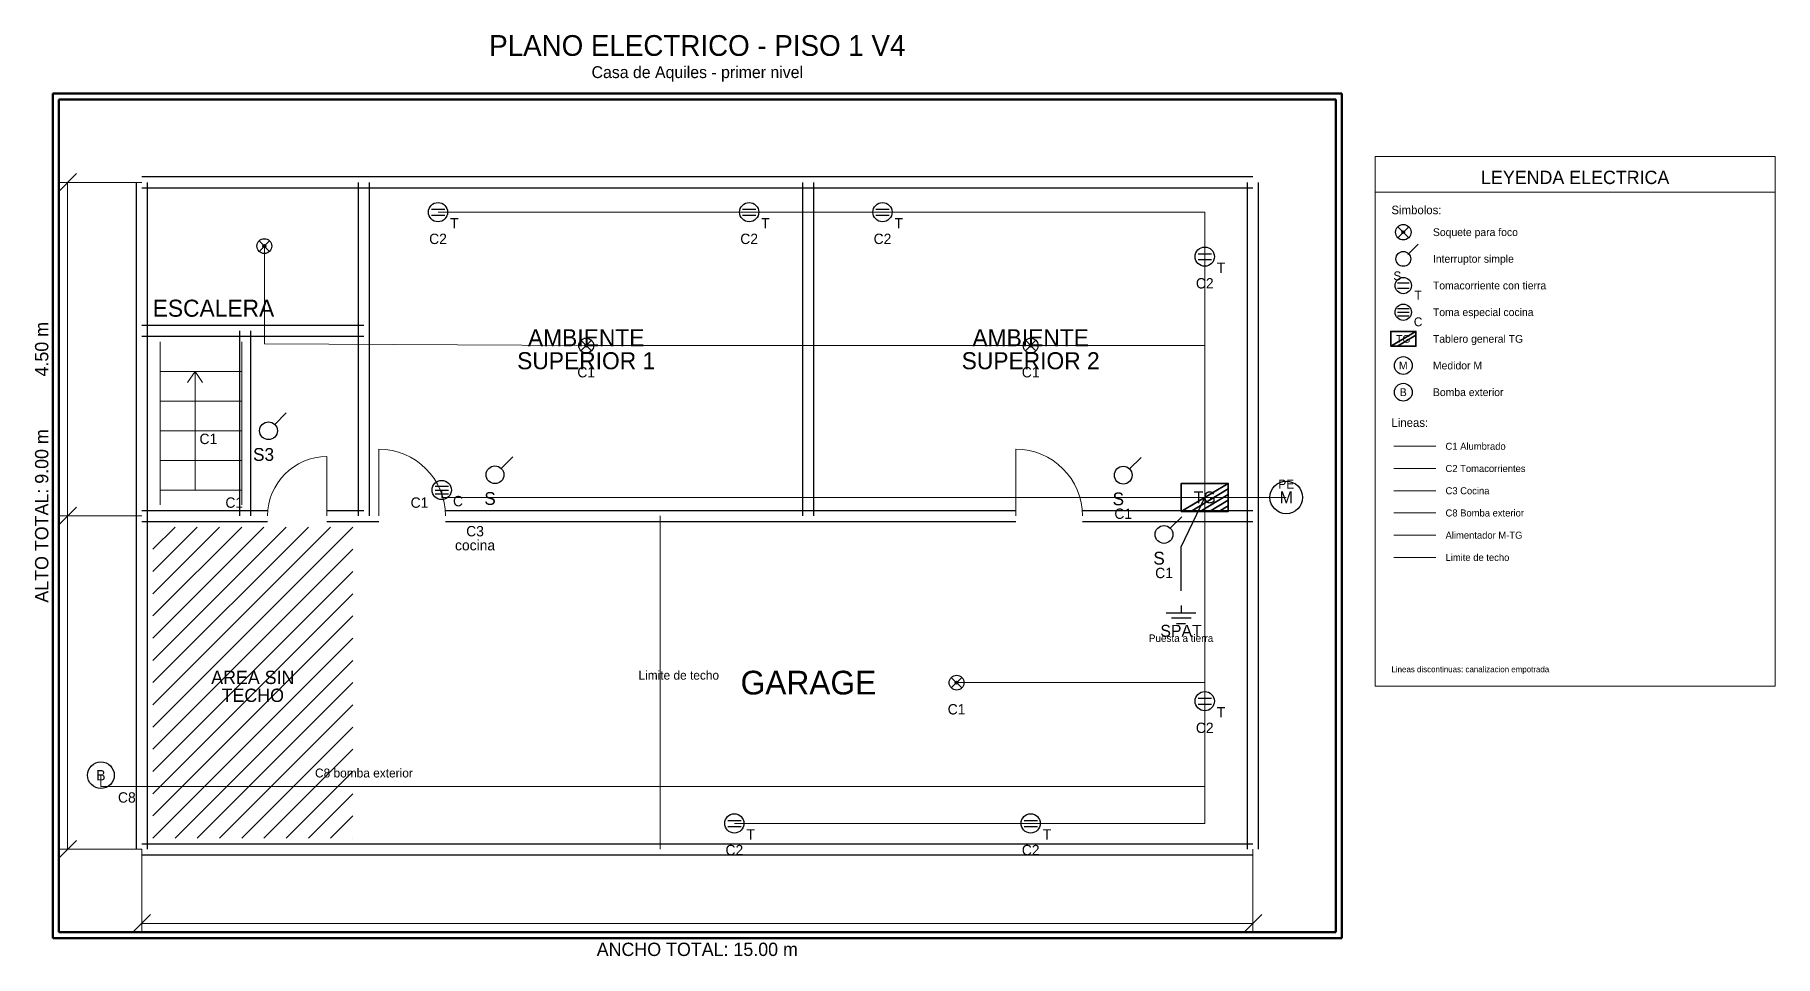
# Model space of a CAD drawing. Header units: metres. Extents: x -1.4 to 22.1, y -1.4 to 11.
import ezdxf
from ezdxf.enums import TextEntityAlignment as Align

# ---------------------------------------------------------------- set-up
doc = ezdxf.new("R2010")
doc.units = ezdxf.units.M
doc.linetypes.add('DASHED', pattern=[19.05, 12.7, -6.35])
for name, color, linetype, lineweight, true_color in [('ARQ_ANOTACIONES', 251, 'CONTINUOUS', 9, 0x555555), ('ARQ_ESCALERAS', 251, 'CONTINUOUS', 13, 0x555555), ('ARQ_TEXTOS', 49, 'CONTINUOUS', 13, 0x444444), ('ARQ_TRAMAS', 253, 'CONTINUOUS', 9, 0x999999), ('ELEC_CIRCUITO_C1', 42, 'CONTINUOUS', 18, 0xcc8a00), ('ELEC_CIRCUITO_C3', 142, 'CONTINUOUS', 18, 0x008cba), ('ELEC_CIRCUITO_C8', 96, 'CONTINUOUS', 18, 0x008000), ('ELEC_COTAS_REF', 8, 'CONTINUOUS', 9, 0x777777), ('ELEC_INTERRUPTORES', 114, 'CONTINUOUS', 25, 0x00a651), ('ELEC_LUMINARIAS', 40, 'CONTINUOUS', 25, 0xffb000), ('ELEC_MEDIDOR', 202, 'CONTINUOUS', 30, 0x8a2be2), ('ELEC_TABLERO', 14, 'CONTINUOUS', 35, 0xa50000), ('ELEC_TOMACORRIENTES', 154, 'CONTINUOUS', 25, 0x0052a5)]:
    doc.layers.add(name, color=color, linetype=linetype, lineweight=lineweight, true_color=true_color)
for name, color, linetype, lineweight in [('ARQ_MUROS', 255, 'CONTINUOUS', 30), ('ARQ_PUERTAS', 255, 'CONTINUOUS', 18), ('ELEC_CANALIZACION', 136, 'CONTINUOUS', 13), ('ELEC_CIRCUITO_C2', 156, 'CONTINUOUS', 18), ('ELEC_LEYENDA', 255, 'CONTINUOUS', 18), ('ELEC_PUESTA_TIERRA', 3, 'CONTINUOUS', 25), ('ELEC_TEXTOS', 255, 'CONTINUOUS', 13), ('MARCO', 255, 'CONTINUOUS', 50)]:
    doc.layers.add(name, color=color, linetype=linetype, lineweight=lineweight)
doc.styles.add('textstyle0', font='textstyle0')
doc.styles.add('textstyle1', font='textstyle1')
doc.styles.add('textstyle10', font='textstyle10')
doc.styles.add('textstyle11', font='textstyle11')
doc.styles.add('textstyle12', font='textstyle12')
doc.styles.add('textstyle13', font='textstyle13')
doc.styles.add('textstyle14', font='textstyle14')
doc.styles.add('textstyle15', font='textstyle15')
doc.styles.add('textstyle16', font='textstyle16')
doc.styles.add('textstyle17', font='textstyle17')
doc.styles.add('textstyle18', font='textstyle18')
doc.styles.add('textstyle19', font='textstyle19')
doc.styles.add('textstyle2', font='textstyle2')
doc.styles.add('textstyle20', font='textstyle20')
doc.styles.add('textstyle21', font='textstyle21')
doc.styles.add('textstyle22', font='textstyle22')
doc.styles.add('textstyle23', font='textstyle23')
doc.styles.add('textstyle24', font='textstyle24')
doc.styles.add('textstyle25', font='textstyle25')
doc.styles.add('textstyle26', font='textstyle26')
doc.styles.add('textstyle27', font='textstyle27')
doc.styles.add('textstyle28', font='textstyle28')
doc.styles.add('textstyle29', font='textstyle29')
doc.styles.add('textstyle3', font='textstyle3')
doc.styles.add('textstyle30', font='textstyle30')
doc.styles.add('textstyle31', font='textstyle31')
doc.styles.add('textstyle32', font='textstyle32')
doc.styles.add('textstyle33', font='textstyle33')
doc.styles.add('textstyle34', font='textstyle34')
doc.styles.add('textstyle35', font='textstyle35')
doc.styles.add('textstyle36', font='textstyle36')
doc.styles.add('textstyle37', font='textstyle37')
doc.styles.add('textstyle38', font='textstyle38')
doc.styles.add('textstyle39', font='textstyle39')
doc.styles.add('textstyle4', font='textstyle4')
doc.styles.add('textstyle40', font='textstyle40')
doc.styles.add('textstyle41', font='textstyle41')
doc.styles.add('textstyle42', font='textstyle42')
doc.styles.add('textstyle43', font='textstyle43')
doc.styles.add('textstyle44', font='textstyle44')
doc.styles.add('textstyle45', font='textstyle45')
doc.styles.add('textstyle46', font='textstyle46')
doc.styles.add('textstyle47', font='textstyle47')
doc.styles.add('textstyle48', font='textstyle48')
doc.styles.add('textstyle49', font='textstyle49')
doc.styles.add('textstyle5', font='textstyle5')
doc.styles.add('textstyle50', font='textstyle50')
doc.styles.add('textstyle51', font='textstyle51')
doc.styles.add('textstyle52', font='textstyle52')
doc.styles.add('textstyle53', font='textstyle53')
doc.styles.add('textstyle54', font='textstyle54')
doc.styles.add('textstyle55', font='textstyle55')
doc.styles.add('textstyle56', font='textstyle56')
doc.styles.add('textstyle57', font='textstyle57')
doc.styles.add('textstyle58', font='textstyle58')
doc.styles.add('textstyle59', font='textstyle59')
doc.styles.add('textstyle6', font='textstyle6')
doc.styles.add('textstyle60', font='textstyle60')
doc.styles.add('textstyle61', font='textstyle61')
doc.styles.add('textstyle62', font='textstyle62')
doc.styles.add('textstyle63', font='textstyle63')
doc.styles.add('textstyle64', font='textstyle64')
doc.styles.add('textstyle65', font='textstyle65')
doc.styles.add('textstyle66', font='textstyle66')
doc.styles.add('textstyle67', font='textstyle67')
doc.styles.add('textstyle68', font='textstyle68')
doc.styles.add('textstyle69', font='textstyle69')
doc.styles.add('textstyle7', font='textstyle7')
doc.styles.add('textstyle70', font='textstyle70')
doc.styles.add('textstyle71', font='textstyle71')
doc.styles.add('textstyle72', font='textstyle72')
doc.styles.add('textstyle73', font='textstyle73')
doc.styles.add('textstyle8', font='textstyle8')
doc.styles.add('textstyle9', font='textstyle9')

msp = doc.modelspace()

# ---------------------------------------------------------------- linework, layer by layer
at = {"layer": 'ARQ_ESCALERAS'}
for p, q in [((0.25, 4.65), (0.25, 6.85)), ((1.35, 4.65), (1.35, 6.85)), ((0.25, 6.45), (1.35, 6.45)), ((0.62, 6.3), (0.72, 6.45)), ((0.72, 4.85), (0.72, 6.45)), ((0.82, 6.3), (0.72, 6.45)), ((0.25, 6.05), (1.35, 6.05)), ((0.25, 5.65), (1.35, 5.65)), ((0.25, 5.25), (1.35, 5.25)), ((0.25, 4.85), (1.35, 4.85))]:
    msp.add_line(p, q, dxfattribs=at)
at = {"layer": 'ARQ_MUROS'}
for p, q in [((-0.075, 9), (-0.075, 0)), ((15, 9.075), (0, 9.075)), ((0.075, 9), (0.075, 0)), ((2.925, 4.5), (2.925, 9)), ((3.075, 4.5), (3.075, 9)), ((8.925, 4.5), (8.925, 9)), ((9.075, 4.5), (9.075, 9)), ((14.925, 0), (14.925, 9)), ((15.075, 0), (15.075, 9)), ((15, 8.925), (0, 8.925)), ((0, 7.075), (3, 7.075)), ((0, 6.925), (3, 6.925)), ((1.325, 4.5), (1.325, 7)), ((1.475, 4.5), (1.475, 7)), ((0, 4.575), (1.7, 4.575)), ((2.5, 4.575), (3, 4.575)), ((4.1, 4.575), (11.8, 4.575)), ((12.7, 4.575), (15, 4.575)), ((0, 4.425), (1.7, 4.425)), ((2.5, 4.425), (3.199, 4.425)), ((4.1, 4.425), (11.8, 4.425)), ((12.7, 4.425), (15, 4.425)), ((0, 0.075), (15, 0.075)), ((0, -0.075), (15, -0.075))]:
    msp.add_line(p, q, dxfattribs=at)
at = {"layer": 'ARQ_PUERTAS'}
for p, q in [((2.5, 4.5), (2.5, 5.3)), ((3.2, 4.5), (3.2, 5.4)), ((11.8, 4.5), (11.8, 5.4))]:
    msp.add_line(p, q, dxfattribs=at)
for centre, radius, start, end in [((2.5, 4.5), 0.8, 90, 180), ((3.2, 4.5), 0.9, 0, 90), ((11.8, 4.5), 0.9, 0, 90)]:
    msp.add_arc(centre, radius, start, end, dxfattribs=at)
at = {"layer": 'ARQ_TRAMAS'}
for p, q in [((0.15, 4.05), (0.45, 4.35)), ((0.15, 3.75), (0.75, 4.35)), ((0.15, 3.45), (1.05, 4.35)), ((0.15, 3.15), (1.35, 4.35)), ((0.15, 2.85), (1.65, 4.35)), ((0.15, 2.55), (1.95, 4.35)), ((0.15, 2.25), (2.25, 4.35)), ((0.15, 1.95), (2.55, 4.35)), ((0.15, 1.65), (2.85, 4.35)), ((0.15, 1.35), (2.85, 4.05)), ((0.15, 1.05), (2.85, 3.75)), ((0.15, 0.75), (2.85, 3.45)), ((0.15, 0.45), (2.85, 3.15)), ((0.15, 0.15), (2.85, 2.85)), ((0.45, 0.15), (2.85, 2.55)), ((0.75, 0.15), (2.85, 2.25)), ((1.05, 0.15), (2.85, 1.95)), ((1.35, 0.15), (2.85, 1.65)), ((1.65, 0.15), (2.85, 1.35)), ((1.95, 0.15), (2.85, 1.05)), ((2.25, 0.15), (2.85, 0.75)), ((2.55, 0.15), (2.85, 0.45)), ((2.85, 0.15), (2.85, 0.15))]:
    msp.add_line(p, q, dxfattribs=at)
at = {"layer": 'ELEC_CANALIZACION'}
msp.add_line((16.9, 4.24), (17.47, 4.24), dxfattribs=at)
at = {"layer": 'ELEC_CANALIZACION', "linetype": 'DASHED'}
msp.add_line((16.9, 3.94), (17.47, 3.94), dxfattribs=at)
for points in [[(15.45, 4.75), (14.35, 4.75)], [(7, 0), (7, 4.5)]]:
    msp.add_lwpolyline(points, dxfattribs=at)
at = {"layer": 'ELEC_CIRCUITO_C1', "linetype": 'DASHED'}
msp.add_line((16.9, 5.44), (17.47, 5.44), dxfattribs=at)
for points in [[(14.35, 4.75), (14.35, 6.8), (12, 6.8), (6, 6.8), (1.657, 6.822), (1.657, 8.142)], [(14.35, 4.75), (14.35, 2.25), (11, 2.25)]]:
    msp.add_lwpolyline(points, dxfattribs=at)
at = {"layer": 'ELEC_CIRCUITO_C2', "linetype": 'DASHED'}
msp.add_line((16.9, 5.14), (17.47, 5.14), dxfattribs=at)
for points in [[(14.35, 4.75), (14.35, 8), (14.35, 8.6), (10, 8.6), (8.2, 8.6), (4, 8.6)], [(14.35, 4.75), (14.35, 2), (14.35, 0.35), (12, 0.35), (8, 0.35)]]:
    msp.add_lwpolyline(points, dxfattribs=at)
at = {"layer": 'ELEC_CIRCUITO_C3', "linetype": 'DASHED'}
msp.add_line((16.9, 4.84), (17.47, 4.84), dxfattribs=at)
msp.add_lwpolyline([(14.35, 4.75), (10, 4.75), (8, 4.75), (4.05, 4.75), (4.05, 4.85)], dxfattribs=at)
at = {"layer": 'ELEC_CIRCUITO_C8', "linetype": 'DASHED'}
msp.add_line((16.9, 4.54), (17.47, 4.54), dxfattribs=at)
msp.add_lwpolyline([(14.35, 4.75), (14.35, 0.85), (8, 0.85), (3, 0.85), (-0.55, 0.85), (-0.55, 1)], dxfattribs=at)
at = {"layer": 'ELEC_COTAS_REF'}
for p, q in [((-1.12, 8.88), (-0.88, 9.12)), ((-1.12, 8.88), (-0.88, 9.12)), ((0, 9), (-1.1, 9)), ((0, 9), (-1.1, 9)), ((-1, 0), (-1, 9)), ((-1, 4.5), (-1, 9)), ((-1.12, 4.38), (-0.88, 4.62)), ((0, 4.5), (-1.1, 4.5)), ((-1.12, -0.12), (-0.88, 0.12)), ((0, 0), (-1.1, 0)), ((0, 0), (0, -1.1)), ((15, 0), (15, -1.1)), ((-0.12, -1.12), (0.12, -0.88)), ((14.88, -1.12), (15.12, -0.88)), ((0, -1), (15, -1))]:
    msp.add_line(p, q, dxfattribs=at)
at = {"layer": 'ELEC_INTERRUPTORES'}
for p, q in [((17.09, 8.03), (17.23, 8.17)), ((1.792, 5.73), (1.952, 5.89)), ((4.849, 5.136), (5.009, 5.296)), ((13.33, 5.13), (13.49, 5.29)), ((13.88, 4.33), (14.04, 4.49))]:
    msp.add_line(p, q, dxfattribs=at)
for centre, radius in [((17.03, 7.97), 0.1), ((1.712, 5.65), 0.12), ((4.769, 5.056), 0.12), ((13.25, 5.05), 0.12), ((13.8, 4.25), 0.12)]:
    msp.add_circle(centre, radius, dxfattribs=at)
at = {"layer": 'ELEC_LEYENDA'}
msp.add_line((16.65, 8.87), (22.05, 8.87), dxfattribs=at)
msp.add_lwpolyline([(16.65, 9.35), (22.05, 9.35), (22.05, 2.2), (16.65, 2.2), (16.65, 9.35)], dxfattribs=at)
at = {"layer": 'ELEC_LUMINARIAS'}
for p, q in [((16.956, 8.256), (17.104, 8.404)), ((16.956, 8.404), (17.104, 8.256)), ((17.017, 8.317), (17.043, 8.343)), ((17.017, 8.343), (17.043, 8.317)), ((1.585, 8.071), (1.727, 8.212)), ((1.585, 8.212), (1.727, 8.071)), ((1.642, 8.128), (1.67, 8.156)), ((1.642, 8.156), (1.67, 8.128)), ((5.929, 6.729), (6.071, 6.871)), ((5.929, 6.871), (6.071, 6.729)), ((5.986, 6.786), (6.014, 6.814)), ((5.986, 6.814), (6.014, 6.786)), ((11.929, 6.729), (12.071, 6.871)), ((11.929, 6.871), (12.071, 6.729)), ((11.986, 6.786), (12.014, 6.814)), ((11.986, 6.814), (12.014, 6.786)), ((10.929, 2.179), (11.071, 2.321)), ((10.929, 2.321), (11.071, 2.179)), ((10.986, 2.236), (11.014, 2.264)), ((10.986, 2.264), (11.014, 2.236))]:
    msp.add_line(p, q, dxfattribs=at)
for centre, radius in [((1.656, 8.142), 0.1), ((17.03, 8.33), 0.105), ((17.03, 8.33), 0.018), ((1.656, 8.142), 0.02), ((6, 6.8), 0.1), ((6, 6.8), 0.02), ((12, 6.8), 0.1), ((12, 6.8), 0.02), ((11, 2.25), 0.1), ((11, 2.25), 0.02)]:
    msp.add_circle(centre, radius, dxfattribs=at)
at = {"layer": 'ELEC_MEDIDOR'}
for centre, radius in [((17.03, 6.53), 0.12), ((15.45, 4.75), 0.22)]:
    msp.add_circle(centre, radius, dxfattribs=at)
at = {"layer": 'ELEC_PUESTA_TIERRA'}
for p, q in [((14.03, 3.29), (14.03, 3.19)), ((13.83, 3.19), (14.23, 3.19)), ((14.167, 3.119), (13.899, 3.12)), ((13.97, 3.05), (14.09, 3.05))]:
    msp.add_line(p, q, dxfattribs=at)
at = {"layer": 'ELEC_PUESTA_TIERRA', "linetype": 'DASHED'}
msp.add_lwpolyline([(14.03, 3.49), (14.03, 4.085), (14.35, 4.75)], dxfattribs=at)
at = {"layer": 'ELEC_TABLERO'}
for p, q in [((16.86, 6.79), (17.2, 6.99)), ((16.95, 6.79), (17.2, 6.94)), ((14.033, 4.56), (14.667, 4.94)), ((14.667, 4.56), (14.667, 4.94)), ((14.16, 4.56), (14.667, 4.864)), ((14.287, 4.56), (14.667, 4.788)), ((14.413, 4.56), (14.667, 4.712)), ((14.033, 4.56), (14.667, 4.56)), ((14.54, 4.56), (14.667, 4.636))]:
    msp.add_line(p, q, dxfattribs=at)
for points in [[(16.86, 6.79), (17.2, 6.79), (17.2, 6.99), (16.86, 6.99), (16.86, 6.79)], [(14.033, 4.56), (14.667, 4.56), (14.667, 4.94), (14.033, 4.94), (14.033, 4.56)]]:
    msp.add_lwpolyline(points, dxfattribs=at)
at = {"layer": 'ELEC_TOMACORRIENTES'}
for p, q in [((3.91, 8.64), (4.09, 8.64)), ((3.91, 8.56), (4.09, 8.56)), ((8.11, 8.64), (8.29, 8.64)), ((8.11, 8.56), (8.29, 8.56)), ((9.91, 8.64), (10.09, 8.64)), ((9.91, 8.56), (10.09, 8.56)), ((14.26, 8.04), (14.44, 8.04)), ((14.26, 7.96), (14.44, 7.96)), ((16.95, 7.645), (17.11, 7.645)), ((16.95, 7.575), (17.11, 7.575)), ((16.95, 7.3), (17.11, 7.3)), ((16.95, 7.25), (17.11, 7.25)), ((16.95, 7.2), (17.11, 7.2)), ((3.96, 4.9), (4.14, 4.9)), ((3.96, 4.85), (4.14, 4.85)), ((3.96, 4.8), (4.14, 4.8)), ((14.26, 2.04), (14.44, 2.04)), ((14.26, 1.96), (14.44, 1.96)), ((7.91, 0.39), (8.09, 0.39)), ((7.91, 0.31), (8.09, 0.31)), ((11.91, 0.39), (12.09, 0.39)), ((11.91, 0.31), (12.09, 0.31))]:
    msp.add_line(p, q, dxfattribs=at)
for centre, radius in [((4, 8.6), 0.13), ((8.2, 8.6), 0.13), ((10, 8.6), 0.13), ((14.35, 8), 0.13), ((17.03, 7.61), 0.11), ((17.03, 7.25), 0.11), ((17.03, 6.17), 0.12), ((4.05, 4.85), 0.13), ((14.35, 2), 0.13), ((-0.55, 1), 0.18), ((8, 0.35), 0.13), ((12, 0.35), 0.13)]:
    msp.add_circle(centre, radius, dxfattribs=at)
at = {"layer": 'MARCO'}
for p, q in [((16.2, 10.2), (-1.2, 10.2)), ((-1.2, 10.2), (-1.2, -1.2)), ((16.12, 10.12), (-1.12, 10.12)), ((-1.12, 10.12), (-1.12, -1.12)), ((16.12, -1.12), (16.12, 10.12)), ((16.2, -1.2), (16.2, 10.2)), ((-1.12, -1.12), (16.12, -1.12)), ((-1.2, -1.2), (16.2, -1.2))]:
    msp.add_line(p, q, dxfattribs=at)

# ---------------------------------------------------------------- texts
at = {"layer": 'ARQ_ANOTACIONES'}
for s, style, p in [('AREA SIN', 'textstyle7', (1.5, 2.321)), ('TECHO', 'textstyle42', (1.5, 2.079))]:
    msp.add_text(s, height=0.18, dxfattribs=dict(at, style=style)).set_placement(p, align=Align.MIDDLE_CENTER)
at = {"layer": 'ARQ_TEXTOS'}
for s, height, style, p in [('ESCALERA', 0.23, 'textstyle9', (0.969, 7.304)), ('AMBIENTE', 0.23, 'textstyle67', (6, 6.905)), ('AMBIENTE', 0.23, 'textstyle71', (12, 6.905)), ('SUPERIOR 1', 0.23, 'textstyle69', (6, 6.595)), ('SUPERIOR 2', 0.23, 'textstyle51', (12, 6.595)), ('GARAGE', 0.32, 'textstyle31', (9, 2.25))]:
    msp.add_text(s, height=height, dxfattribs=dict(at, style=style)).set_placement(p, align=Align.MIDDLE_CENTER)
at = {"layer": 'ELEC_COTAS_REF'}
for s, style, p in [('4.50 m', 'textstyle57', (-1.35, 6.75)), ('ALTO TOTAL: 9.00 m', 'textstyle1', (-1.35, 4.5))]:
    msp.add_text(s, height=0.18, rotation=90, dxfattribs=dict(at, style=style)).set_placement(p, align=Align.MIDDLE_CENTER)
at = {"layer": 'ELEC_COTAS_REF', "style": 'textstyle21'}
msp.add_text('ANCHO TOTAL: 15.00 m', height=0.18, dxfattribs=at).set_placement((7.5, -1.35), align=Align.MIDDLE_CENTER)
at = {"layer": 'ELEC_INTERRUPTORES'}
for s, height, style, p in [('S', 0.12, 'textstyle73', (16.95, 7.74)), ('S3', 0.1733, 'textstyle29', (1.645, 5.33)), ('S', 0.173, 'textstyle27', (4.702, 4.736)), ('S', 0.173, 'textstyle56', (13.183, 4.73)), ('S', 0.173, 'textstyle60', (13.733, 3.93))]:
    msp.add_text(s, height=height, dxfattribs=dict(at, style=style)).set_placement(p, align=Align.MIDDLE_CENTER)
at = {"layer": 'ELEC_PUESTA_TIERRA'}
for s, height, style, p in [('Puesta a tierra', 0.1, 'textstyle15', (14.03, 2.85)), ('SPAT', 0.16, 'textstyle0', (14.03, 2.95))]:
    msp.add_text(s, height=height, dxfattribs=dict(at, style=style)).set_placement(p, align=Align.MIDDLE_CENTER)
at = {"layer": 'ELEC_TEXTOS'}
for s, height, style, p in [('PLANO ELECTRICO - PISO 1 V4', 0.28, 'textstyle46', (7.5, 10.85)), ('Casa de Aquiles - primer nivel', 0.16, 'textstyle24', (7.5, 10.49)), ('LEYENDA ELECTRICA', 0.18, 'textstyle58', (19.35, 9.07)), ('C2', 0.14, 'textstyle40', (4, 8.24)), ('C2', 0.14, 'textstyle45', (8.2, 8.24)), ('C2', 0.14, 'textstyle68', (10, 8.24)), ('C2', 0.14, 'textstyle14', (14.35, 7.64)), ('TG', 0.105, 'textstyle25', (17.03, 6.89)), ('M', 0.105, 'textstyle39', (17.03, 6.53)), ('C1', 0.14, 'textstyle41', (6, 6.44)), ('C1', 0.14, 'textstyle49', (12, 6.44)), ('B', 0.105, 'textstyle20', (17.03, 6.17)), ('C1', 0.14, 'textstyle70', (0.9, 5.54)), ('PE', 0.12, 'textstyle6', (15.45, 4.93)), ('C1', 0.14, 'textstyle16', (1.25, 4.68)), ('C1', 0.14, 'textstyle28', (3.75, 4.68)), ('TG', 0.16, 'textstyle48', (14.35, 4.75)), ('M', 0.16, 'textstyle11', (15.45, 4.75)), ('C1', 0.14, 'textstyle53', (13.25, 4.53)), ('C3', 0.14, 'textstyle3', (4.5, 4.294)), ('cocina', 0.14, 'textstyle63', (4.5, 4.105)), ('C1', 0.14, 'textstyle65', (13.8, 3.73)), ('Limite de techo', 0.12, 'textstyle36', (7.25, 2.35)), ('C1', 0.14, 'textstyle26', (11, 1.89)), ('C2', 0.14, 'textstyle30', (14.35, 1.64)), ('B', 0.14, 'textstyle32', (-0.55, 1)), ('C8 bomba exterior', 0.12, 'textstyle72', (3, 1.03)), ('C8', 0.14, 'textstyle66', (-0.2, 0.7)), ('C2', 0.14, 'textstyle47', (8, -0.01)), ('C2', 0.14, 'textstyle17', (12, -0.01))]:
    msp.add_text(s, height=height, dxfattribs=dict(at, style=style)).set_placement(p, align=Align.MIDDLE_CENTER)
for s, height, style, p in [('Simbolos:', 0.115, 'textstyle4', (16.87, 8.63)), ('Soquete para foco', 0.105, 'textstyle52', (17.43, 8.33)), ('Interruptor simple', 0.105, 'textstyle55', (17.43, 7.97)), ('Tomacorriente con tierra', 0.105, 'textstyle62', (17.43, 7.61)), ('Toma especial cocina', 0.105, 'textstyle33', (17.43, 7.25)), ('Tablero general TG', 0.105, 'textstyle59', (17.43, 6.89)), ('Medidor M', 0.105, 'textstyle44', (17.43, 6.53)), ('Bomba exterior', 0.105, 'textstyle10', (17.43, 6.17)), ('Lineas:', 0.115, 'textstyle61', (16.87, 5.76)), ('C1 Alumbrado', 0.095, 'textstyle22', (17.6, 5.44)), ('C2 Tomacorrientes', 0.095, 'textstyle5', (17.6, 5.14)), ('C3 Cocina', 0.095, 'textstyle8', (17.6, 4.84)), ('C8 Bomba exterior', 0.095, 'textstyle23', (17.6, 4.54)), ('Alimentador M-TG', 0.095, 'textstyle13', (17.6, 4.24)), ('Limite de techo', 0.095, 'textstyle35', (17.6, 3.94)), ('Lineas discontinuas: canalizacion empotrada', 0.08, 'textstyle19', (16.87, 2.43))]:
    msp.add_text(s, height=height, dxfattribs=dict(at, style=style)).set_placement(p, align=Align.MIDDLE_LEFT)
at = {"layer": 'ELEC_TOMACORRIENTES'}
for s, height, style, p in [('T', 0.14, 'textstyle54', (4.22, 8.45)), ('T', 0.14, 'textstyle12', (8.42, 8.45)), ('T', 0.14, 'textstyle2', (10.22, 8.45)), ('T', 0.14, 'textstyle18', (14.57, 7.85)), ('T', 0.12, 'textstyle50', (17.23, 7.48)), ('C', 0.12, 'textstyle37', (17.23, 7.12)), ('C', 0.14, 'textstyle38', (4.27, 4.7)), ('T', 0.14, 'textstyle43', (14.57, 1.85)), ('T', 0.14, 'textstyle64', (8.22, 0.2)), ('T', 0.14, 'textstyle34', (12.22, 0.2))]:
    msp.add_text(s, height=height, dxfattribs=dict(at, style=style)).set_placement(p, align=Align.MIDDLE_CENTER)

doc.saveas('drawing.dxf')
